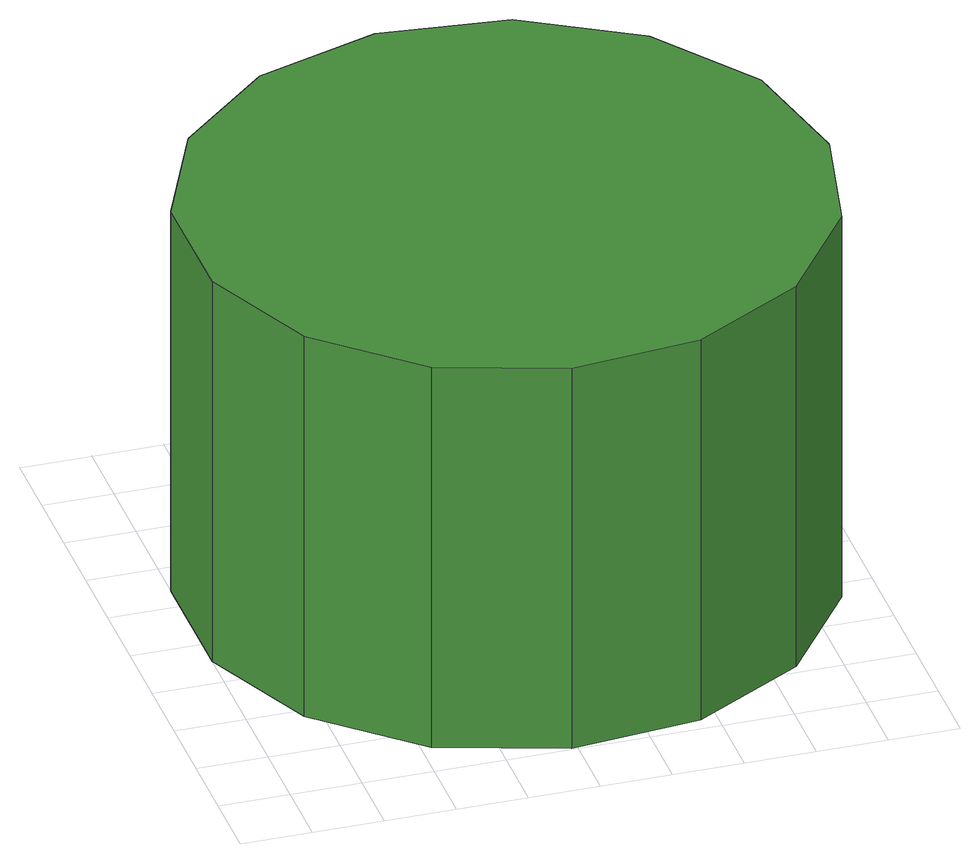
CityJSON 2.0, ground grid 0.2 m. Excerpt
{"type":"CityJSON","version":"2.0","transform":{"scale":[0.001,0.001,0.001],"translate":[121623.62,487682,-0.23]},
"CityObjects":{
"tree1":{"type":"SolitaryVegetationObject","attributes":{"function":"something"},"geometry":[{"type":"MultiSurface","lod":"1","boundaries":[[[0,1,2,3,4,5,6,7,8,9,10,11,12,13,14]],[[15,16,17,18,19,20,21,22,23,24,25,26,27,28,29]],[[0,29,28,1]],[[1,28,27,2]],[[2,27,26,3]],[[3,26,25,4]],[[4,25,24,5]],[[5,24,23,6]],[[6,23,22,7]],[[7,22,21,8]],[[8,21,20,9]],[[9,20,19,10]],[[10,19,18,11]],[[11,18,17,12]],[[12,17,16,13]],[[13,16,15,14]],[[14,15,29,0]]]}]}
},
"vertices":[
[1772,896,1188],[1695,1260,1188],[1476,1561,1188],[1153,1748,1188],[783,1787,1188],[428,1671,1188],[152,1422,1188],[0,1082,1188],[0,709,1188],[152,369,1188],[428,120,1188],[783,5,1188],[1153,44,1188],[1476,230,1188],[1695,531,1188],[1695,531,5],[1476,230,5],[1153,44,5],[783,5,5],[428,120,5],[152,369,5],[0,709,5],[0,1082,5],[152,1422,5],[428,1671,5],[783,1787,5],[1153,1748,5],[1476,1561,5],[1695,1260,5],[1772,896,5]
]}
